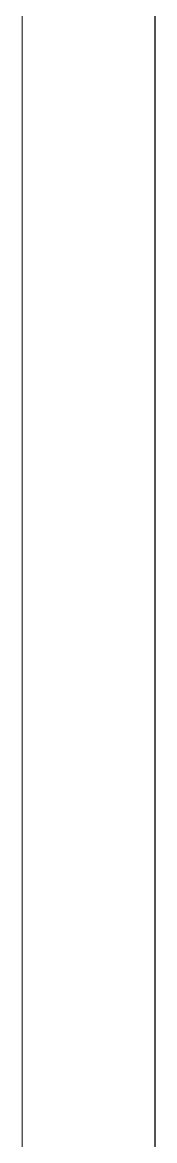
# Model space of a CAD drawing. Header units: millimetres. Extents: x 126 to 938, y 244 to 707.
# Drawn here: x 840.96 to 841.96, y 562.98 to 571.4 of the extents above; entities that cross this region are included whole.
import ezdxf

# ---------------------------------------------------------------- set-up
doc = ezdxf.new("R2010")
doc.units = ezdxf.units.MM
doc.linetypes.add('HIDDEN', pattern=[1.905, 1.27, -0.635])

msp = doc.modelspace()

# ---------------------------------------------------------------- linework, layer by layer
at = {"color": 7, "linetype": 'HIDDEN', "lineweight": 18}
for p, q in [((840.9622, 579.1937), (840.9622, 544.4147)), ((841.9622, 579.1937), (841.9622, 544.4147)), ((840.9622, 544.4797), (840.9622, 579.1287)), ((841.9622, 544.4797), (841.9622, 579.1287)), ((841.9622, 544.5897), (841.9622, 579.0187))]:
    msp.add_line(p, q, dxfattribs=at)
at = {"color": 7, "linetype": 'Continuous', "lineweight": 25}
msp.add_line((841.9622, 577.1442), (841.9622, 546.4642), dxfattribs=at)

doc.saveas('drawing.dxf')
